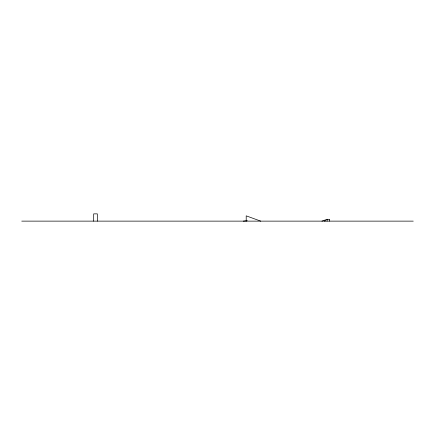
<?xml version="1.0" encoding="UTF-8"?>
<svg xmlns="http://www.w3.org/2000/svg" width="435" height="435" viewBox="0 0 435 435"><rect width="100%" height="100%" fill="white"/><g stroke="black" fill="none" stroke-linecap="round" stroke-linejoin="round"><path stroke-width="0.65" d="M321.949 221.127L327.082 219.311L329.648 219.311L329.648 221.127M324.515 221.127L325.657 220.724M243.301 221.127L247.265 220.73M21.75 221.127L413.25 221.132M260.734 221.132L246.205 215.847L246.205 221.132M327.082 219.311L327.082 221.127M97.32 221.127L97.32 213.868L93.688 213.868L93.688 221.127"/></g></svg>
